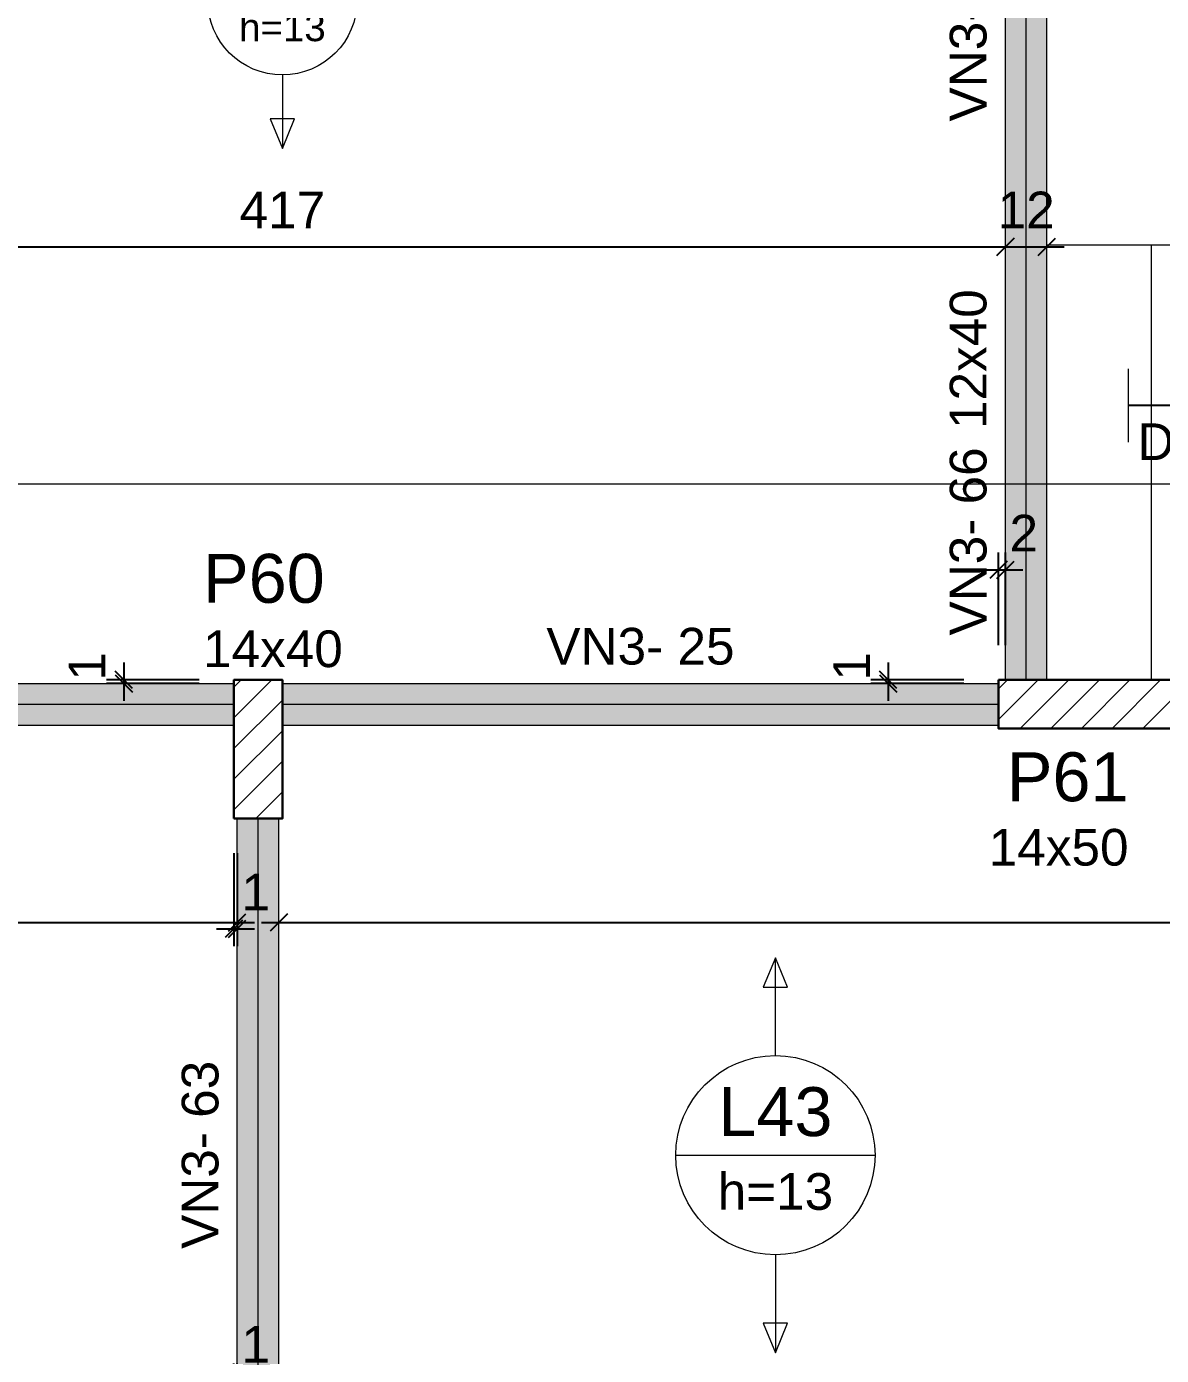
# Model space of a CAD drawing. Header units: millimetres. Extents: x -8 to 605, y -494 to 220.
# Drawn here: x 14.13 to 20.67, y -468.92 to -461.25 of the extents above; entities that cross this region are included whole.
import ezdxf

# ---------------------------------------------------------------- set-up
doc = ezdxf.new("R2010")
doc.units = ezdxf.units.MM
doc.header["$MEASUREMENT"] = 0
doc.linetypes.add('NULL', pattern=[0])
for name, color, linetype, lineweight in [('FO-Cotas', 5, 'Continuous', 5), ('FO-Eixos', 5, 'Continuous', 5), ('FO-Hachura pilar que passa', 19, 'Continuous', 5), ('FO-Hachura viga', 43, 'Continuous', 5), ('FO-Hachuras das lajes', 1, 'Continuous', 20), ('FO-Pilares', 4, 'Continuous', 30), ('FO-Textos das lajes', 1, 'Continuous', 20), ('FO-Textos das vigas', 7, 'Continuous', 5), ('FO-Textos dos pilares', 7, 'Continuous', 5), ('FO-Títulos', 1, 'Continuous', 20), ('FO-Vigas', 1, 'Continuous', 20)]:
    doc.layers.add(name, color=color, linetype=linetype, lineweight=lineweight)
doc.styles.add('Arial', font='arial.ttf')
doc.dimstyles.get("Standard").update_dxf_attribs({"dimtxt": 0.18, "dimasz": 0.18, "dimexe": 0.18, "dimexo": 0.0625, "dimgap": 0.09, "dimtad": 0, "dimtih": 1, "dimtoh": 1, "dimdec": 4, "dimzin": 0, "dimdsep": 46, "dimtxsty": 'Standard', "dimcen": 0.09, "dimadec": 0, "dimazin": 0, "dimtfac": 1, "dimtdec": 4, "dimtofl": 0, "dimtmove": 0, "dimatfit": 3, "dimfxl": 1, "dimtolj": 1, "dimtzin": 0, "dimarcsym": 0})
doc.dimstyles.new('UM_50.000000', dxfattribs={"dimtxt": 0.18, "dimasz": 0.1, "dimexe": 0.1, "dimexo": 0.2, "dimgap": 0, "dimtad": 1, "dimtih": 1, "dimtoh": 1, "dimdec": 1, "dimlfac": 50, "dimzin": 0, "dimdsep": 46, "dimtxsty": 'Standard', "dimcen": 0.09, "dimdle": 0.1, "dimadec": 1, "dimazin": 2, "dimtfac": 1, "dimtdec": 4, "dimtofl": 0, "dimtmove": 0, "dimatfit": 3, "dimfxl": 1, "dimtolj": 1, "dimarcsym": 0})
pattern_1 = [(45, (-4.58844, -411.61486), (-0.08838835, 0.08838835), [])]

# ---------------------------------------------------------------- blocks, each defined once
blk = doc.blocks.new('_Oblique')
at = {"color": 0, "linetype": 'ByBlock', "lineweight": -2}
blk.add_line((-0.5, -0.5), (0.5, 0.5), dxfattribs=at)
blk = doc.blocks.new('*D4213')
at = {"layer": 'Defpoints', "color": 0, "transparency": 16777216}
for p in [(4.2816, -466.4249), (15.3416, -466.4249), (15.3416, -466.4249)]:
    blk.add_point(p, dxfattribs=at)
at = {"layer": 'FO-Cotas', "color": 0, "lineweight": -2, "transparency": 16777216}
blk.add_line((4.1816, -466.4249), (15.4416, -466.4249), dxfattribs=at)
at = {"layer": 'FO-Cotas', "color": 0, "lineweight": -2, "transparency": 16777216, "xscale": 0.1, "yscale": 0.1, "zscale": 0.1, "rotation": 180}
blk.add_blockref('_Oblique', (4.2816, -466.4249), dxfattribs=at)
at = {"layer": 'FO-Cotas', "color": 0, "lineweight": -2, "transparency": 16777216, "xscale": 0.1, "yscale": 0.1, "zscale": 0.1}
blk.add_blockref('_Oblique', (15.3416, -466.4249), dxfattribs=at)
at = {"layer": 'FO-Cotas', "color": 7, "transparency": 16777216, "insert": (9.8116, -466.2131), "char_height": 0.2118, "attachment_point": 5, "rotation": 0.00573, "style": 'Arial'}
blk.add_mtext('\\A1;553', dxfattribs=at)
blk = doc.blocks.new('*D4214')
at = {"layer": 'Defpoints', "color": 0, "transparency": 16777216}
for p in [(15.5816, -466.4249), (26.6416, -466.4249), (26.6416, -466.4249)]:
    blk.add_point(p, dxfattribs=at)
at = {"layer": 'FO-Cotas', "color": 0, "lineweight": -2, "transparency": 16777216}
blk.add_line((15.4816, -466.4249), (26.7416, -466.4249), dxfattribs=at)
at = {"layer": 'FO-Cotas', "color": 0, "lineweight": -2, "transparency": 16777216, "xscale": 0.1, "yscale": 0.1, "zscale": 0.1, "rotation": 180}
blk.add_blockref('_Oblique', (15.5816, -466.4249), dxfattribs=at)
at = {"layer": 'FO-Cotas', "color": 0, "lineweight": -2, "transparency": 16777216, "xscale": 0.1, "yscale": 0.1, "zscale": 0.1}
blk.add_blockref('_Oblique', (26.6416, -466.4249), dxfattribs=at)
at = {"layer": 'FO-Cotas', "color": 7, "transparency": 16777216, "insert": (21.1116, -466.2131), "char_height": 0.2118, "attachment_point": 5, "rotation": 0.00573, "style": 'Arial'}
blk.add_mtext('\\A1;553', dxfattribs=at)
blk = doc.blocks.new('*D4219')
at = {"layer": 'Defpoints', "color": 0, "transparency": 16777216}
for p in [(11.4316, -462.5249), (19.7716, -462.5249), (19.7716, -462.5249)]:
    blk.add_point(p, dxfattribs=at)
at = {"layer": 'FO-Cotas', "color": 0, "lineweight": -2, "transparency": 16777216}
blk.add_line((11.3316, -462.5249), (19.8716, -462.5249), dxfattribs=at)
at = {"layer": 'FO-Cotas', "color": 0, "lineweight": -2, "transparency": 16777216, "xscale": 0.1, "yscale": 0.1, "zscale": 0.1, "rotation": 180}
blk.add_blockref('_Oblique', (11.4316, -462.5249), dxfattribs=at)
at = {"layer": 'FO-Cotas', "color": 0, "lineweight": -2, "transparency": 16777216, "xscale": 0.1, "yscale": 0.1, "zscale": 0.1}
blk.add_blockref('_Oblique', (19.7716, -462.5249), dxfattribs=at)
at = {"layer": 'FO-Cotas', "color": 7, "transparency": 16777216, "insert": (15.6016, -462.3131), "char_height": 0.2118, "attachment_point": 5, "rotation": 0.00573, "style": 'Arial'}
blk.add_mtext('\\A1;417', dxfattribs=at)
blk = doc.blocks.new('*D4220')
at = {"layer": 'Defpoints', "color": 0, "transparency": 16777216}
for p in [(19.7716, -462.5249), (20.0116, -462.5249), (20.0116, -462.5249)]:
    blk.add_point(p, dxfattribs=at)
at = {"layer": 'FO-Cotas', "color": 0, "lineweight": -2, "transparency": 16777216}
blk.add_line((19.6716, -462.5249), (20.1116, -462.5249), dxfattribs=at)
at = {"layer": 'FO-Cotas', "color": 0, "lineweight": -2, "transparency": 16777216, "xscale": 0.1, "yscale": 0.1, "zscale": 0.1, "rotation": 180}
blk.add_blockref('_Oblique', (19.7716, -462.5249), dxfattribs=at)
at = {"layer": 'FO-Cotas', "color": 0, "lineweight": -2, "transparency": 16777216, "xscale": 0.1, "yscale": 0.1, "zscale": 0.1}
blk.add_blockref('_Oblique', (20.0116, -462.5249), dxfattribs=at)
at = {"layer": 'FO-Cotas', "color": 7, "transparency": 16777216, "insert": (19.8916, -462.3131), "char_height": 0.2118, "attachment_point": 5, "rotation": 0.00573, "style": 'Arial'}
blk.add_mtext('\\A1;12', dxfattribs=at)
blk = doc.blocks.new('*D4433')
at = {"layer": 'Defpoints', "color": 0, "transparency": 16777216}
for p in [(15.3216, -465.8249), (15.3416, -465.8249), (15.3416, -466.4603)]:
    blk.add_point(p, dxfattribs=at)
at = {"layer": 'FO-Cotas', "color": 0, "lineweight": -2, "transparency": 16777216}
for p, q in [((15.3216, -466.0249), (15.3216, -466.5603)), ((15.3416, -466.0249), (15.3416, -466.5603)), ((15.2216, -466.4603), (15.4416, -466.4603))]:
    blk.add_line(p, q, dxfattribs=at)
at = {"layer": 'FO-Cotas', "color": 0, "lineweight": -2, "transparency": 16777216, "xscale": 0.1, "yscale": 0.1, "zscale": 0.1, "rotation": 180}
blk.add_blockref('_Oblique', (15.3216, -466.4603), dxfattribs=at)
at = {"layer": 'FO-Cotas', "color": 0, "lineweight": -2, "transparency": 16777216, "xscale": 0.1, "yscale": 0.1, "zscale": 0.1}
blk.add_blockref('_Oblique', (15.3416, -466.4603), dxfattribs=at)
at = {"layer": 'FO-Cotas', "color": 7, "transparency": 16777216, "insert": (15.4478, -466.2485), "char_height": 0.2118, "attachment_point": 5, "rotation": 0.00573, "style": 'Arial'}
blk.add_mtext('\\A1;1', dxfattribs=at)
blk = doc.blocks.new('*D4434')
at = {"layer": 'Defpoints', "color": 0, "transparency": 16777216}
for p in [(19.7716, -464.3895), (19.7316, -465.0249), (19.7716, -465.0249)]:
    blk.add_point(p, dxfattribs=at)
at = {"layer": 'FO-Cotas', "color": 0, "lineweight": -2, "transparency": 16777216}
for p, q in [((19.7316, -464.8249), (19.7316, -464.2895)), ((19.7716, -464.8249), (19.7716, -464.2895)), ((19.6316, -464.3895), (19.8716, -464.3895))]:
    blk.add_line(p, q, dxfattribs=at)
at = {"layer": 'FO-Cotas', "color": 0, "lineweight": -2, "transparency": 16777216, "xscale": 0.1, "yscale": 0.1, "zscale": 0.1, "rotation": 180}
blk.add_blockref('_Oblique', (19.7316, -464.3895), dxfattribs=at)
at = {"layer": 'FO-Cotas', "color": 0, "lineweight": -2, "transparency": 16777216, "xscale": 0.1, "yscale": 0.1, "zscale": 0.1}
blk.add_blockref('_Oblique', (19.7716, -464.3895), dxfattribs=at)
at = {"layer": 'FO-Cotas', "color": 7, "transparency": 16777216, "insert": (19.8778, -464.1777), "char_height": 0.2118, "attachment_point": 5, "rotation": 0.00573, "style": 'Arial'}
blk.add_mtext('\\A1;2', dxfattribs=at)
blk = doc.blocks.new('*D4442')
at = {"layer": 'Defpoints', "color": 0, "transparency": 16777216}
for p in [(15.3416, -469.0695), (15.3216, -469.7049), (15.3416, -469.7049)]:
    blk.add_point(p, dxfattribs=at)
at = {"layer": 'FO-Cotas', "color": 0, "lineweight": -2, "transparency": 16777216}
for p, q in [((15.3216, -469.5049), (15.3216, -468.9695)), ((15.3416, -469.5049), (15.3416, -468.9695)), ((15.2216, -469.0695), (15.4416, -469.0695))]:
    blk.add_line(p, q, dxfattribs=at)
at = {"layer": 'FO-Cotas', "color": 0, "lineweight": -2, "transparency": 16777216, "xscale": 0.1, "yscale": 0.1, "zscale": 0.1, "rotation": 180}
blk.add_blockref('_Oblique', (15.3216, -469.0695), dxfattribs=at)
at = {"layer": 'FO-Cotas', "color": 0, "lineweight": -2, "transparency": 16777216, "xscale": 0.1, "yscale": 0.1, "zscale": 0.1}
blk.add_blockref('_Oblique', (15.3416, -469.0695), dxfattribs=at)
at = {"layer": 'FO-Cotas', "color": 7, "transparency": 16777216, "insert": (15.4478, -468.8577), "char_height": 0.2118, "attachment_point": 5, "rotation": 0.00573, "style": 'Arial'}
blk.add_mtext('\\A1;1', dxfattribs=at)
blk = doc.blocks.new('*D4512')
at = {"layer": 'Defpoints', "color": 0, "transparency": 16777216}
for p in [(15.3216, -465.0249), (14.6862, -465.0449), (15.3216, -465.0449)]:
    blk.add_point(p, dxfattribs=at)
at = {"layer": 'FO-Cotas', "color": 0, "lineweight": -2, "transparency": 16777216}
for p, q in [((14.6862, -464.9249), (14.6862, -465.1449)), ((15.1216, -465.0249), (14.5862, -465.0249)), ((15.1216, -465.0449), (14.5862, -465.0449))]:
    blk.add_line(p, q, dxfattribs=at)
at = {"layer": 'FO-Cotas', "color": 0, "lineweight": -2, "transparency": 16777216, "xscale": 0.1, "yscale": 0.1, "zscale": 0.1}
for p, rotation in [((14.6862, -465.0249), 90), ((14.6862, -465.0449), 270)]:
    blk.add_blockref('_Oblique', p, dxfattribs=dict(at, rotation=rotation))
at = {"layer": 'FO-Cotas', "color": 7, "transparency": 16777216, "insert": (14.4744, -464.9466), "char_height": 0.2118, "attachment_point": 5, "rotation": 90, "style": 'Arial'}
blk.add_mtext('\\A1;1', dxfattribs=at)
blk = doc.blocks.new('*D4513')
at = {"layer": 'Defpoints', "color": 0, "transparency": 16777216}
for p in [(19.7316, -465.0249), (19.0962, -465.0449), (19.7316, -465.0449)]:
    blk.add_point(p, dxfattribs=at)
at = {"layer": 'FO-Cotas', "color": 0, "lineweight": -2, "transparency": 16777216}
for p, q in [((19.0962, -464.9249), (19.0962, -465.1449)), ((19.5316, -465.0249), (18.9962, -465.0249)), ((19.5316, -465.0449), (18.9962, -465.0449))]:
    blk.add_line(p, q, dxfattribs=at)
at = {"layer": 'FO-Cotas', "color": 0, "lineweight": -2, "transparency": 16777216, "xscale": 0.1, "yscale": 0.1, "zscale": 0.1}
for p, rotation in [((19.0962, -465.0249), 90), ((19.0962, -465.0449), 270)]:
    blk.add_blockref('_Oblique', p, dxfattribs=dict(at, rotation=rotation))
at = {"layer": 'FO-Cotas', "color": 7, "transparency": 16777216, "insert": (18.8844, -464.9466), "char_height": 0.2118, "attachment_point": 5, "rotation": 90, "style": 'Arial'}
blk.add_mtext('\\A1;1', dxfattribs=at)

msp = doc.modelspace()

# ---------------------------------------------------------------- hatches: boundary and pattern name
at = {"layer": 'FO-Hachura pilar que passa', "linetype": 'Continuous', "ltscale": 0.2}
h = msp.add_hatch(dxfattribs=at)
h.set_pattern_fill('ANSI31', color=19, style=0)
h.set_pattern_definition(pattern_1)
h.paths.add_polyline_path([(15.3216, -465.8249), (15.4616, -465.8249), (15.6016, -465.8249), (15.6016, -465.4249), (15.6016, -465.0249), (15.4616, -465.0249), (15.3216, -465.0249), (15.3216, -465.4249)])
h = msp.add_hatch(dxfattribs=at)
h.set_pattern_fill('ANSI31', color=19, style=0)
h.set_pattern_definition(pattern_1)
h.paths.add_polyline_path([(19.7316, -465.0249), (19.7316, -465.1649), (19.7316, -465.3049), (20.2316, -465.3049), (20.7316, -465.3049), (20.7316, -465.1649), (20.7316, -465.0249), (20.2316, -465.0249)])
at = {"layer": 'FO-Hachura viga', "linetype": 'Continuous', "ltscale": 0.2}
for points in [[(20.0116, -460.0049), (20.0116, -460.0049), (19.7716, -460.0049), (19.7716, -462.5149), (20.0116, -462.5149), (20.0116, -460.0049)], [(20.0116, -462.5149), (20.0116, -462.5149), (19.7716, -462.5149), (19.7716, -465.0249), (20.0116, -465.0249), (20.0116, -462.5149)], [(15.3216, -465.0449), (15.3216, -465.0449), (11.4516, -465.0449), (11.4516, -465.2849), (15.3216, -465.2849), (15.3216, -465.0449)], [(19.7316, -465.0449), (19.7316, -465.0449), (15.6016, -465.0449), (15.6016, -465.2849), (19.7316, -465.2849), (19.7316, -465.0449)], [(15.5816, -465.8249), (15.5816, -465.8249), (15.3416, -465.8249), (15.3416, -469.7049), (15.5816, -469.7049), (15.5816, -465.8249)]]:
    msp.add_hatch(color=43, dxfattribs=at).paths.add_polyline_path(points)

# ---------------------------------------------------------------- linework, layer by layer
at = {"layer": 'FO-Eixos'}
for p, q in [((19.8916, -462.5149), (19.8916, -460.0049)), ((19.8916, -465.0249), (19.8916, -462.5149)), ((11.4516, -465.1649), (15.3216, -465.1649)), ((15.6016, -465.1649), (19.7316, -465.1649)), ((15.4616, -469.7049), (15.4616, -465.8249))]:
    msp.add_line(p, q, dxfattribs=at)
at = {"layer": 'FO-Hachuras das lajes', "linetype": 'Continuous'}
for p, q in [((20.0116, -462.5149), (21.953, -462.5149)), ((20.6116, -462.5149), (20.6116, -465.0249))]:
    msp.add_line(p, q, dxfattribs=at)
at = {"layer": 'FO-Pilares'}
for points in [[(15.3216, -465.8249), (15.4616, -465.8249), (15.6016, -465.8249), (15.6016, -465.4249), (15.6016, -465.0249), (15.4616, -465.0249), (15.3216, -465.0249), (15.3216, -465.4249), (15.3216, -465.8249)], [(19.7316, -465.0249), (19.7316, -465.1649), (19.7316, -465.3049), (20.2316, -465.3049), (20.7316, -465.3049), (20.7316, -465.1649), (20.7316, -465.0249), (20.2316, -465.0249), (19.7316, -465.0249)]]:
    msp.add_lwpolyline(points, close=True, dxfattribs=at)
at = {"layer": 'FO-Textos das lajes'}
for p, q in [((15.6722, -461.788), (15.531, -461.788)), ((15.531, -461.788), (15.6016, -461.9574)), ((15.6016, -461.9574), (15.6722, -461.788)), ((18.4451, -466.6276), (18.3745, -466.7971)), ((18.5157, -466.7971), (18.4451, -466.6276)), ((18.3745, -466.7971), (18.5157, -466.7971)), ((17.8705, -467.7671), (19.0198, -467.7671)), ((18.5157, -468.7371), (18.3745, -468.7371)), ((18.3745, -468.7371), (18.4451, -468.9065)), ((18.4451, -468.9065), (18.5157, -468.7371))]:
    msp.add_line(p, q, dxfattribs=at)
at = {"layer": 'FO-Textos das lajes', "linetype": 'Continuous'}
msp.add_line((20.4793, -463.2297), (20.4793, -463.6533), dxfattribs=at)
msp.add_line((20.4793, -463.2297), (20.4793, -463.6533), dxfattribs=at)
at = {"layer": 'FO-Textos das lajes'}
for points in [[(15.6016, -461.5338), (15.6016, -461.9574)], [(18.4451, -467.1924), (18.4451, -466.6276)], [(18.4451, -468.3417), (18.4451, -468.9065)]]:
    msp.add_lwpolyline(points, dxfattribs=at)
for centre, radius in [((15.6016, -461.1029), 0.431), ((18.4451, -467.7671), 0.5746)]:
    msp.add_circle(centre, radius, dxfattribs=at)
at = {"layer": 'FO-Títulos'}
msp.add_line((32.4233, -463.8952), (-5.2144, -463.8952), dxfattribs=at)
at = {"layer": 'FO-Vigas'}
for p, q in [((19.7716, -462.5149), (19.7716, -460.0049)), ((20.0116, -462.5149), (20.0116, -460.0049)), ((19.7716, -465.0249), (19.7716, -462.5149)), ((20.0116, -465.0249), (20.0116, -462.5149)), ((11.4516, -465.0449), (15.3216, -465.0449)), ((15.6016, -465.0449), (19.7316, -465.0449)), ((11.4516, -465.2849), (15.3216, -465.2849)), ((15.6016, -465.2849), (19.7316, -465.2849)), ((15.3416, -469.7049), (15.3416, -465.8249)), ((15.5816, -469.7049), (15.5816, -465.8249))]:
    msp.add_line(p, q, dxfattribs=at)

# ---------------------------------------------------------------- texts
at = {"layer": 'FO-Textos das lajes', "linetype": 'NULL', "ltscale": 0.2, "line_spacing_factor": 0.798, "style": 'Arial'}
for s, insert, char_height, width, attachment_point in [('h=13', (15.6016, -461.3414), 0.15885, 0.999351, 8), ('DESCE', (20.5326, -463.759), 0.2118, 2.039544, 7), ('L43', (18.4452, -467.6608), 0.2824, 1.316001, 8), ('h=13', (18.4452, -468.0851), 0.2118, 1.332467, 8)]:
    msp.add_mtext(s, dxfattribs=dict(at, insert=insert, char_height=char_height, width=width, attachment_point=attachment_point))
at = {"layer": 'FO-Textos das vigas', "linetype": 'NULL', "ltscale": 0.2, "char_height": 0.2118, "rotation": 90.00021, "line_spacing_factor": 0.798, "style": 'Arial'}
for s, insert, width, attachment_point in [('VN3- 66', (19.6657, -461.2599), 2.170627, 8), ('12x40', (19.6657, -463.5769), 1.612069, 7), ('VN3- 66', (19.6657, -463.6829), 2.170627, 9), ('VN3- 63', (15.2357, -467.7649), 2.170627, 8)]:
    msp.add_mtext(s, dxfattribs=dict(at, insert=insert, width=width, attachment_point=attachment_point))
at = {"layer": 'FO-Textos das vigas', "linetype": 'NULL', "ltscale": 0.2, "insert": (17.6666, -464.939), "char_height": 0.2118, "width": 2.170627, "attachment_point": 8, "line_spacing_factor": 0.798, "style": 'Arial'}
msp.add_mtext('VN3- 25', dxfattribs=at)
at = {"layer": 'FO-Textos dos pilares', "linetype": 'NULL', "ltscale": 0.2, "line_spacing_factor": 0.798, "style": 'Arial'}
for s, insert, char_height, width, attachment_point in [('P60', (15.1439, -464.5837), 0.2824, 1.403821, 7), ('14x40', (15.1439, -464.954), 0.2118, 1.612069, 7), ('P61', (20.482, -465.7287), 0.2824, 1.403821, 9), ('14x50', (20.482, -466.099), 0.2118, 1.612069, 9)]:
    msp.add_mtext(s, dxfattribs=dict(at, insert=insert, char_height=char_height, width=width, attachment_point=attachment_point))

# ---------------------------------------------------------------- dimensions: what is measured, and where the dimension line sits
at = {"layer": 'FO-Cotas'}
for base, p1, p2, override, picture, middle in [((19.7716, -462.5249), (11.4316, -462.5249), (19.7716, -462.5249), {"dimtxt": 0.2118, "dimasz": 0.1, "dimexe": 0.1, "dimexo": 0.2, "dimtad": 1, "dimtih": 0, "dimtoh": 0, "dimdec": 1, "dimlfac": 50, "dimzin": 8, "dimtxsty": 'Arial', "dimblk": 'Oblique', "dimblk1": 'Oblique', "dimblk2": 'Oblique', "dimsah": 1, "dimdle": 0.1, "dimse1": 1, "dimse2": 1, "dimclrt": 7, "dimadec": 1, "dimazin": 3, "dimtmove": 2, "dimldrblk": 'Oblique'}, '*D4219', (15.6016, -462.3131)), ((20.0116, -462.5249), (19.7716, -462.5249), (20.0116, -462.5249), {"dimtxt": 0.2118, "dimasz": 0.1, "dimexe": 0.1, "dimexo": 0.2, "dimtad": 1, "dimtih": 0, "dimtoh": 0, "dimdec": 1, "dimlfac": 50, "dimzin": 8, "dimtxsty": 'Arial', "dimblk": 'Oblique', "dimblk1": 'Oblique', "dimblk2": 'Oblique', "dimsah": 1, "dimdle": 0.1, "dimse1": 1, "dimse2": 1, "dimclrt": 7, "dimadec": 1, "dimazin": 3, "dimtmove": 2, "dimldrblk": 'Oblique'}, '*D4220', (19.8916, -462.3131)), ((19.7716, -464.3895), (19.7316, -465.0249), (19.7716, -465.0249), {"dimtxt": 0.2118, "dimasz": 0.1, "dimexe": 0.1, "dimexo": 0.2, "dimtad": 1, "dimtih": 0, "dimtoh": 0, "dimdec": 1, "dimlfac": 50, "dimzin": 8, "dimtxsty": 'Arial', "dimblk": 'Oblique', "dimblk1": 'Oblique', "dimblk2": 'Oblique', "dimsah": 1, "dimdle": 0.1, "dimse1": 0, "dimse2": 0, "dimclrt": 7, "dimadec": 1, "dimazin": 3, "dimtmove": 2, "dimldrblk": 'Oblique'}, '*D4434', (19.8778, -464.1777)), ((15.3416, -466.4603), (15.3216, -465.8249), (15.3416, -465.8249), {"dimtxt": 0.2118, "dimasz": 0.1, "dimexe": 0.1, "dimexo": 0.2, "dimtad": 1, "dimtih": 0, "dimtoh": 0, "dimdec": 1, "dimlfac": 50, "dimzin": 8, "dimtxsty": 'Arial', "dimblk": 'Oblique', "dimblk1": 'Oblique', "dimblk2": 'Oblique', "dimsah": 1, "dimdle": 0.1, "dimse1": 0, "dimse2": 0, "dimclrt": 7, "dimadec": 1, "dimazin": 3, "dimtmove": 2, "dimldrblk": 'Oblique'}, '*D4433', (15.4478, -466.2485)), ((15.3416, -466.4249), (4.2816, -466.4249), (15.3416, -466.4249), {"dimtxt": 0.2118, "dimasz": 0.1, "dimexe": 0.1, "dimexo": 0.2, "dimtad": 1, "dimtih": 0, "dimtoh": 0, "dimdec": 1, "dimlfac": 50, "dimzin": 8, "dimtxsty": 'Arial', "dimblk": 'Oblique', "dimblk1": 'Oblique', "dimblk2": 'Oblique', "dimsah": 1, "dimdle": 0.1, "dimse1": 1, "dimse2": 1, "dimclrt": 7, "dimadec": 1, "dimazin": 3, "dimtmove": 2, "dimldrblk": 'Oblique'}, '*D4213', (9.8116, -466.2131)), ((26.6416, -466.4249), (15.5816, -466.4249), (26.6416, -466.4249), {"dimtxt": 0.2118, "dimasz": 0.1, "dimexe": 0.1, "dimexo": 0.2, "dimtad": 1, "dimtih": 0, "dimtoh": 0, "dimdec": 1, "dimlfac": 50, "dimzin": 8, "dimtxsty": 'Arial', "dimblk": 'Oblique', "dimblk1": 'Oblique', "dimblk2": 'Oblique', "dimsah": 1, "dimdle": 0.1, "dimse1": 1, "dimse2": 1, "dimclrt": 7, "dimadec": 1, "dimazin": 3, "dimtmove": 2, "dimldrblk": 'Oblique'}, '*D4214', (21.1116, -466.2131)), ((15.3416, -469.0695), (15.3216, -469.7049), (15.3416, -469.7049), {"dimtxt": 0.2118, "dimasz": 0.1, "dimexe": 0.1, "dimexo": 0.2, "dimtad": 1, "dimtih": 0, "dimtoh": 0, "dimdec": 1, "dimlfac": 50, "dimzin": 8, "dimtxsty": 'Arial', "dimblk": 'Oblique', "dimblk1": 'Oblique', "dimblk2": 'Oblique', "dimsah": 1, "dimdle": 0.1, "dimse1": 0, "dimse2": 0, "dimclrt": 7, "dimadec": 1, "dimazin": 3, "dimtmove": 2, "dimldrblk": 'Oblique'}, '*D4442', (15.4478, -468.8577))]:
    dim = msp.add_linear_dim(base=base, p1=p1, p2=p2, dimstyle='UM_50.000000', override=override, dxfattribs=at)
    dim.commit()
    dim.dimension.update_dxf_attribs({"geometry": picture, "text_midpoint": middle, "dimtype": 160, "text_rotation": 0.00573})
for base, p1, p2, picture, middle in [((14.6862, -465.0449), (15.3216, -465.0249), (15.3216, -465.0449), '*D4512', (14.4744, -464.9466)), ((19.0962, -465.0449), (19.7316, -465.0249), (19.7316, -465.0449), '*D4513', (18.8844, -464.9466))]:
    dim = msp.add_linear_dim(base=base, p1=p1, p2=p2, angle=90, dimstyle='UM_50.000000', override={"dimtxt": 0.2118, "dimasz": 0.1, "dimexe": 0.1, "dimexo": 0.2, "dimtad": 1, "dimtih": 0, "dimtoh": 0, "dimdec": 1, "dimlfac": 50, "dimzin": 8, "dimtxsty": 'Arial', "dimblk": 'Oblique', "dimblk1": 'Oblique', "dimblk2": 'Oblique', "dimsah": 1, "dimdle": 0.1, "dimse1": 0, "dimse2": 0, "dimclrt": 7, "dimadec": 1, "dimazin": 3, "dimtmove": 2, "dimldrblk": 'Oblique'}, dxfattribs=at)
    dim.commit()
    dim.dimension.update_dxf_attribs({"geometry": picture, "text_midpoint": middle, "dimtype": 160, "text_rotation": 90})

# ---------------------------------------------------------------- leaders
at = {"layer": 'FO-Textos das lajes', "linetype": 'Continuous'}
msp.add_leader([(21.856, -463.4415), (20.4793, -463.4415)], dimstyle='Standard', override={"dimasz": 0.1, "dimldrblk": 'Closed'}, dxfattribs=at)

doc.saveas('drawing.dxf')
